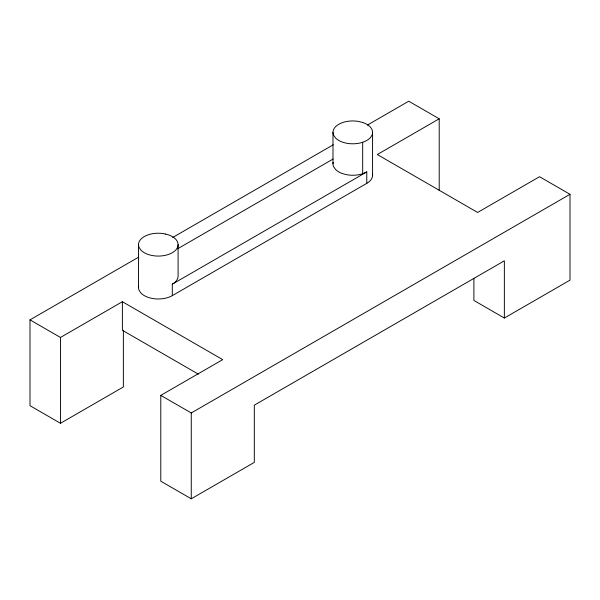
<?xml version="1.0" encoding="UTF-8"?>
<svg xmlns="http://www.w3.org/2000/svg" width="600" height="600" viewBox="0 0 600 600"><rect width="100%" height="100%" fill="white"/><g stroke="black" fill="none" stroke-linecap="round" stroke-linejoin="round"><path stroke-width="0.9" d="M138.675 257.123L30 319.86L30 405.69L60.472 423.285L123.368 386.97L123.368 330.668M138.502 287.55L138.502 244.642M138.675 286.058A19.793 11.43 0 0 0 139.178 290.505L141.157 293.265A19.793 11.43 0 0 0 172.297 295.635L172.297 284.19A19.793 11.43 0 0 0 178.095 276.112L178.095 244.642M332.985 163.83L332.985 132.368M333.157 162.337A19.793 11.43 0 0 0 333.66 166.792L335.64 169.545A19.793 11.43 0 0 0 362.678 173.73L362.678 142.267M172.297 295.635L366.78 183.352L366.78 171.915L362.678 173.73M372.577 175.275L372.577 132.368M439.207 190.627L439.207 118.792L408.735 101.205L367.373 125.085M473.888 278.288L473.888 300.442L504.36 318.038L570 280.14L570 194.303L539.528 176.715L477.623 212.452L377.303 154.53L439.207 118.792M172.74 237.458L333.315 144.75M177.525 248.85L333.112 159.023M30 319.86L60.472 337.455L122.377 301.71L222.697 359.632L160.792 395.377L160.792 481.207L191.265 498.795L254.31 462.397L254.31 405.18L504.36 260.812L504.36 318.038M172.297 284.19L366.78 171.915M160.792 395.377L191.265 412.965L570 194.303M198.45 374.212L122.4 330.3L122.377 301.71M191.265 412.965L191.265 498.795M60.472 337.455L60.472 423.285M372.405 173.782A19.793 11.43 0 0 1 366.78 183.352M362.678 122.468L357.907 121.328A19.793 11.43 0 0 0 333.66 135.315L335.64 138.083A19.793 11.43 0 0 0 366.78 140.453A19.793 11.43 0 0 0 362.678 122.475M165.262 234.045L163.425 233.61A19.793 11.43 0 0 0 139.178 247.605L141.157 250.358A19.793 11.43 0 0 0 172.297 252.728A19.793 11.43 0 0 0 168.195 234.75L165.262 234.045"/></g></svg>
